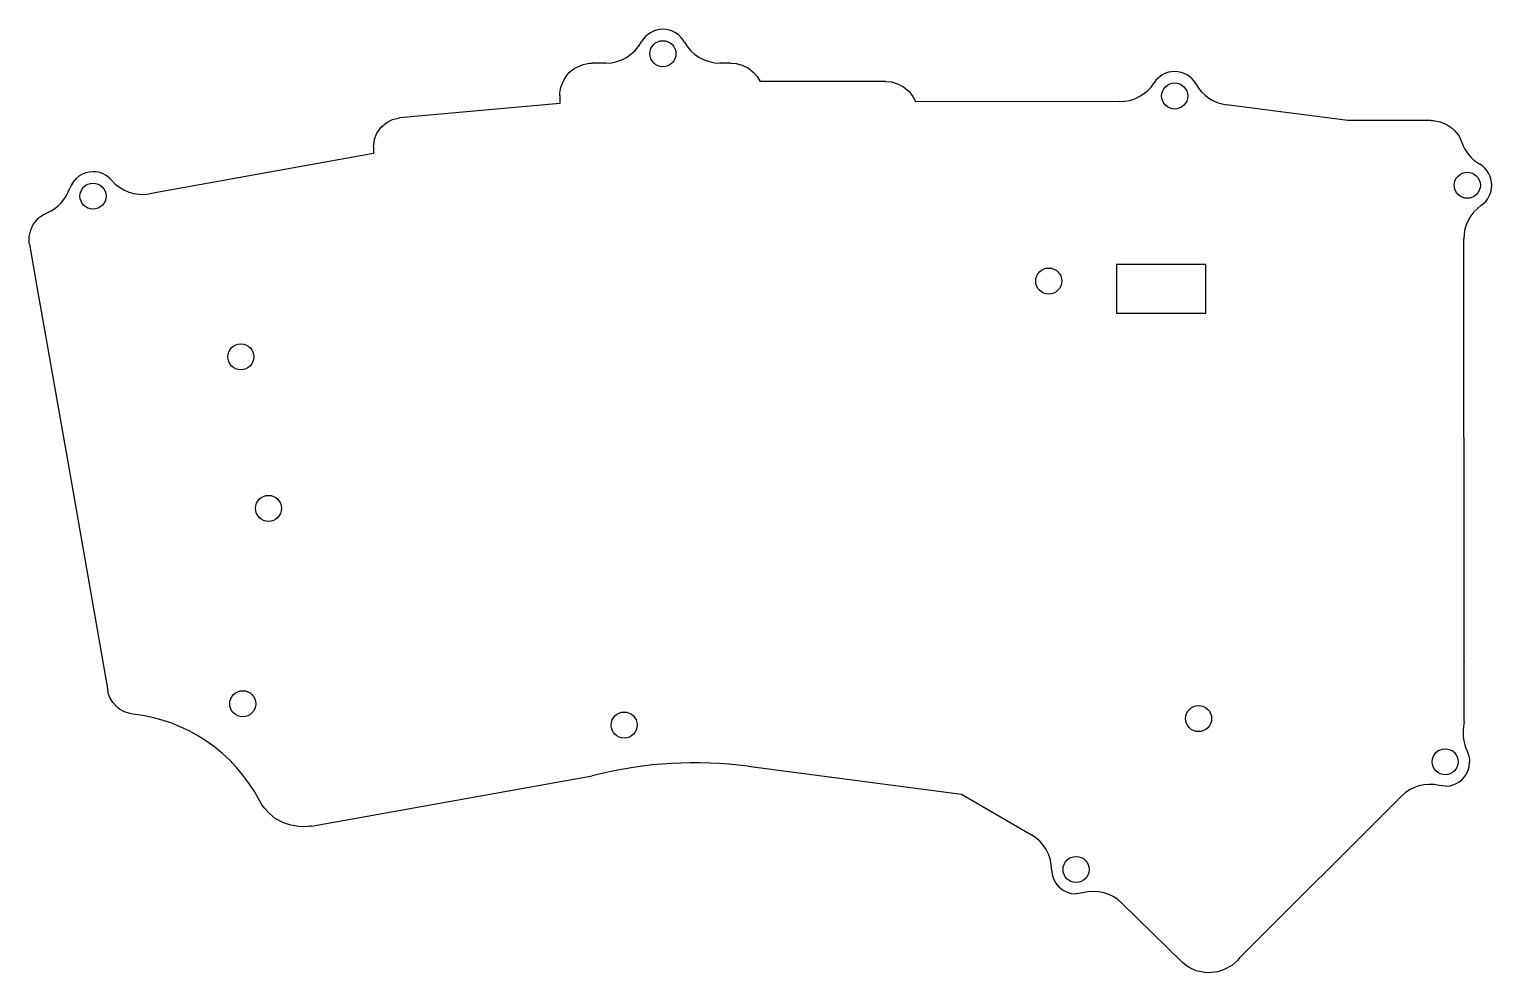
# Model space of a CAD drawing. Header units: metres. Extents: x 14 to 194, y -125 to -9.
import ezdxf

# ---------------------------------------------------------------- set-up
doc = ezdxf.new("R2010")
doc.units = ezdxf.units.M

msp = doc.modelspace()

# ---------------------------------------------------------------- linework, layer by layer
for p, q in [((80.5788, -14.7448), (81.1679, -14.2582)), ((81.1679, -14.2582), (81.4223, -14.0997)), ((81.4223, -14.0997), (82.2811, -13.7338)), ((82.2811, -13.7338), (83.0264, -13.591)), ((83.0264, -13.591), (83.4072, -13.5731)), ((85.076, -13.5737), (83.4072, -13.5731)), ((100.4077, -13.5731), (99.0904, -13.5735)), ((100.4077, -13.5731), (101.0855, -13.6309)), ((101.0855, -13.6309), (101.8042, -13.8248)), ((101.8042, -13.8248), (102.5739, -14.2105)), ((102.5739, -14.2105), (103.1726, -14.6825)), ((79.5679, -16.4471), (79.9337, -15.5882)), ((79.9337, -15.5882), (80.373, -14.9667)), ((80.373, -14.9667), (80.5788, -14.7448)), ((103.1726, -14.6825), (103.6484, -15.2281)), ((103.6484, -15.2281), (104.0048, -15.8232)), ((119.4082, -15.8232), (104.0048, -15.8232)), ((119.4082, -15.8232), (120.1561, -15.8935)), ((120.1561, -15.8935), (120.8863, -16.1061)), ((120.8863, -16.1061), (121.6006, -16.4774)), ((79.4071, -17.5732), (79.4189, -17.2646)), ((79.4071, -17.5732), (79.4071, -18.5532)), ((79.4189, -17.2646), (79.5495, -16.5119)), ((79.5495, -16.5119), (79.5679, -16.4471)), ((121.6006, -16.4774), (122.2982, -17.0574)), ((122.2982, -17.0574), (122.7823, -17.6745)), ((122.7823, -17.6745), (123.1153, -18.3212)), ((79.4071, -18.5532), (59.7456, -20.3132)), ((148.1566, -18.3063), (123.1153, -18.3212)), ((176.1866, -20.6272), (161.2673, -18.6867)), ((56.9549, -22.177), (57.4742, -21.4371)), ((57.4742, -21.4371), (58.1651, -20.8541)), ((58.1651, -20.8541), (58.8712, -20.5056)), ((58.8712, -20.5056), (59.7456, -20.3132)), ((186.4069, -20.6272), (176.1866, -20.6272)), ((186.4069, -20.6272), (186.7092, -20.6385)), ((186.7092, -20.6385), (187.4588, -20.767)), ((187.4588, -20.767), (187.4946, -20.777)), ((187.4946, -20.777), (188.3709, -21.1419)), ((188.3709, -21.1419), (188.995, -21.5774)), ((56.5649, -23.5566), (56.6629, -22.9408)), ((56.6629, -22.9408), (56.6705, -22.9113)), ((56.6705, -22.9113), (56.9549, -22.177)), ((188.995, -21.5774), (189.2325, -21.7962)), ((189.2325, -21.7962), (189.7197, -22.385)), ((189.7197, -22.385), (189.8763, -22.6352)), ((189.8763, -22.6352), (190.1908, -23.3269)), ((56.5565, -24.6723), (29.0531, -29.6138)), ((56.5565, -23.7993), (56.5649, -23.5566)), ((56.5565, -23.7993), (56.5565, -24.6723)), ((15.5323, -32.4959), (15.9829, -32.1808)), ((15.9829, -32.1808), (16.4778, -31.9405)), ((14.2727, -34.8471), (14.4558, -34.0317)), ((14.4558, -34.0317), (14.7606, -33.3888)), ((14.7606, -33.3888), (14.8978, -33.1792)), ((14.8978, -33.1792), (15.3674, -32.6407)), ((15.3674, -32.6407), (15.5323, -32.4959)), ((14.2727, -35.5439), (14.2727, -34.8471)), ((14.3085, -35.8035), (14.2727, -35.5439)), ((14.3085, -35.8035), (15.2225, -41.0236)), ((190.417, -38.0005), (190.4151, -35.1409)), ((147.76, -38.28), (147.76, -44.28)), ((158.76, -38.28), (147.76, -38.28)), ((158.76, -44.28), (158.76, -38.28)), ((190.45, -81.0012), (190.417, -38.0005)), ((15.2225, -41.0236), (16.2745, -47.0236)), ((147.76, -44.28), (158.76, -44.28)), ((16.2745, -47.0236), (18.1026, -57.4638)), ((18.1026, -57.4638), (19.1546, -63.4639)), ((19.1546, -63.4639), (23.9087, -90.6043)), ((190.455, -87.0013), (190.45, -81.0012)), ((190.45, -94.4024), (190.455, -87.0063)), ((190.455, -87.0013), (190.455, -87.0031)), ((190.455, -87.0031), (190.455, -87.0046)), ((190.455, -87.0046), (190.455, -87.0063)), ((24.0125, -91.0342), (23.9087, -90.6043)), ((24.1695, -91.4472), (24.0125, -91.0342)), ((24.531, -92.0659), (24.1695, -91.4472)), ((25.1424, -92.7115), (24.531, -92.0659)), ((25.3507, -92.8694), (25.1424, -92.7115)), ((25.9531, -93.2071), (25.3507, -92.8694)), ((26.6317, -93.4246), (25.9531, -93.2071)), ((26.9765, -93.4797), (26.6317, -93.4246)), ((190.45, -94.4024), (190.3932, -95.0296)), ((190.832, -98.0255), (191.0527, -98.6465)), ((191.0527, -98.6465), (191.1119, -98.9865)), ((102.5511, -99.891), (128.7354, -103.2975)), ((191.1119, -98.9865), (191.1318, -99.3335)), ((48.9194, -107.2206), (83.3722, -101.0525)), ((83.7793, -100.9651), (83.3722, -101.0525)), ((188.1318, -102.3335), (187.4068, -102.2453)), ((42.8082, -104.5523), (42.5328, -104.0758)), ((128.7354, -103.2975), (137.3199, -108.2851)), ((162.8893, -123.4168), (182.7241, -103.5769)), ((43.1263, -105.0013), (42.8082, -104.5523)), ((43.7572, -105.6915), (43.1263, -105.0013)), ((44.4883, -106.2764), (43.7572, -105.6915)), ((45.4972, -106.8296), (44.4883, -106.2764)), ((46.3783, -107.1297), (45.4972, -106.8296)), ((47.5778, -107.3091), (46.3783, -107.1297)), ((48.5145, -107.2791), (47.5778, -107.3091)), ((48.7286, -107.2516), (48.5145, -107.2791)), ((48.9194, -107.2206), (48.7286, -107.2516)), ((139.8077, -112.5474), (139.8077, -112.5457)), ((139.8077, -112.5485), (139.8077, -112.5474)), ((143.6155, -115.4385), (142.8077, -115.5485)), ((148.4888, -116.7101), (155.8591, -123.9819)), ((162.6512, -123.6894), (161.9191, -124.3273)), ((162.8893, -123.4168), (162.6512, -123.6894)), ((156.3611, -124.3929), (155.8591, -123.9819)), ((156.771, -124.6411), (156.3611, -124.3929)), ((157.5411, -124.9753), (156.771, -124.6411)), ((157.7745, -125.047), (157.5411, -124.9753)), ((158.6017, -125.2029), (157.7745, -125.047)), ((158.9932, -125.2262), (158.6017, -125.2029)), ((159.8356, -125.1699), (158.9932, -125.2262)), ((160.1955, -125.1007), (159.8356, -125.1699)), ((160.9963, -124.8412), (160.1955, -125.1007)), ((161.9191, -124.3273), (160.9963, -124.8412))]:
    msp.add_line(p, q)
for centre in [(92.0769, -12.4242), (154.9182, -17.6122), (22.102, -29.9071), (190.8486, -28.5689), (139.45, -40.33), (40.25, -49.63), (43.65, -68.23), (40.4878, -92.2113), (87.3226, -94.8247), (157.85, -94.03), (188.1318, -99.3335), (142.8077, -112.5485)]:
    msp.add_circle(centre, 1.6)
for centre, radius, start, end in [((92.0769, -12.4242), 3, 90, 151.2282), ((92.0769, -12.4242), 3, 28.3374, 90), ((85.0646, -8.5737), 5, 270.1313, 331.2282), ((99.0888, -8.5739), 4.9997, 209.0329, 270.0184), ((148.1758, -13.3064), 5, 269.7792, 327.437), ((154.9182, -17.6122), 3, 90, 147.437), ((154.9182, -17.6122), 3, 29.1198, 90), ((161.9121, -13.7287), 4.9997, 208.9955, 262.5899), ((194.9106, -21.6771), 4.9999, 199.2679, 239.485), ((22.102, -29.9071), 3, 90, 161.2628), ((22.102, -29.9071), 3, 40.8224, 90), ((190.8486, -28.5689), 3, 360, 59.4847), ((28.1689, -24.6929), 4.9997, 220.5902, 280.1865), ((190.8486, -28.5689), 3, 304.8177, 0), ((14.5263, -27.3375), 4.9996, 292.975, 341.2638), ((195.4149, -35.1375), 4.9999, 124.7997, 180.0385), ((24.82, -113.363), 19.9999, 27.669, 83.8099), ((195.3274, -95.837), 4.9998, 170.7072, 205.9588), ((95.9704, -149.4561), 50, 82.4371, 104.1122), ((188.1318, -99.3335), 3, 270, 0), ((186.26, -107.1119), 4.9999, 76.7405, 135.0076), ((134.8082, -112.6083), 4.9999, 0.7178, 59.8439), ((142.8077, -112.5485), 3, 180, 270), ((144.9616, -120.2539), 5, 45.1344, 105.6173)]:
    msp.add_arc(centre, radius, start, end)

doc.saveas('drawing.dxf')
